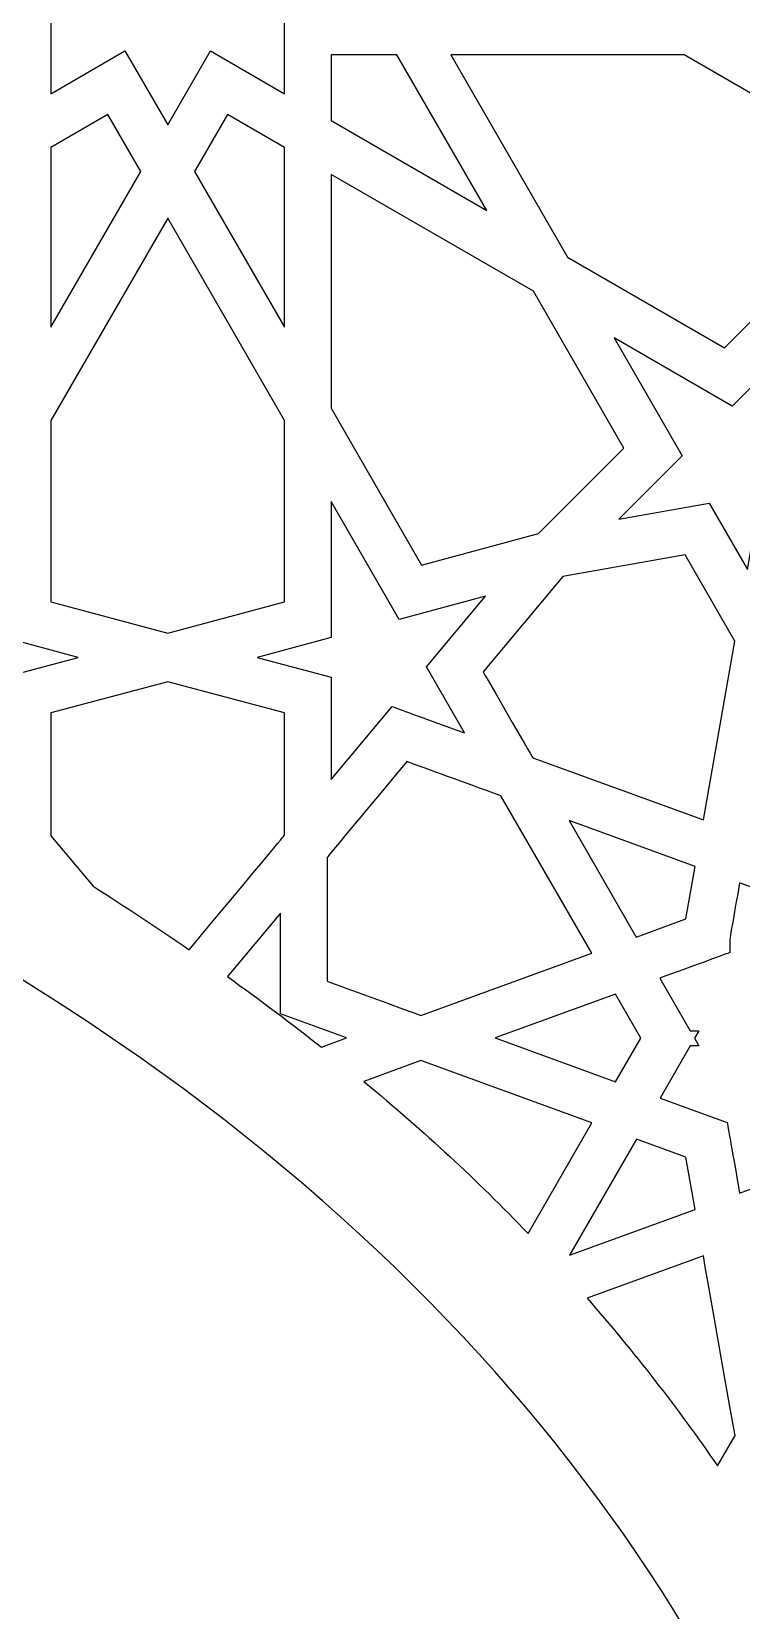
# Model space of a CAD drawing. Header units: millimetres. Extents: x -140 to 140, y -100 to 100.
# Drawn here: x 66.9 to 92.5, y -1 to 55.9 of the extents above; entities that cross this region are included whole.
import ezdxf

# ---------------------------------------------------------------- set-up
doc = ezdxf.new("R2010")
doc.units = ezdxf.units.MM
doc.header["$MEASUREMENT"] = 0
doc.layers.add('layer 1', color=7, linetype='Continuous')

msp = doc.modelspace()

# ---------------------------------------------------------------- linework, layer by layer
at = {"layer": 'layer 1', "color": 250}
for points, knots in [([(139.9702, 100.1536), (139.9702, 100.1536), (-139.8764, 100.1536), (-139.8764, 100.1536), (-139.8764, 100.1536), (-139.8764, 100.1536), (-139.8764, -99.8361), (-139.8764, -99.8361), (-139.8764, -99.8361), (-139.8764, -99.8361), (-98.0959, -99.8361), (-98.0959, -99.8361), (-98.0959, -99.8361), (-98.0959, -74.8269), (-98.6187, -74.0488), (-96.1485, -69.5582), (-96.1485, -69.5582), (-93.4787, -64.7051), (-88.4806, -61.3664), (-81.7478, -61.3664), (-81.7478, -61.3664), (-106.4026, -42.1954), (-103.5897, -3.5754), (-69.9403, 19.4906), (-69.9403, 19.4906), (-46.2943, 35.7001), (-11.4759, 43.137), (0.0469, 72.2761), (0.0469, 72.2761), (11.5556, 43.1821), (46.4287, 35.6733), (70.0377, 19.4889), (70.0377, 19.4889), (103.8267, -3.6759), (106.4394, -42.2398), (81.842, -61.3664), (81.842, -61.3664), (91.8654, -61.3664), (98.1897, -69.0139), (98.1897, -77.1568), (98.1897, -77.1568), (98.1897, -77.1568), (98.1897, -99.8361), (98.1897, -99.8361), (98.1897, -99.8361), (98.1897, -99.8361), (139.9702, -99.8361), (139.9702, -99.8361), (139.9702, -99.8361), (139.9702, -99.8361), (139.9702, 100.1536), (139.9702, 100.1536)], [0, 0, 0, 0, 0.0714286, 0.0714286, 0.0714286, 0.0714286, 0.1428571, 0.1428571, 0.1428571, 0.1428571, 0.2142857, 0.2142857, 0.2142857, 0.2142857, 0.2857143, 0.2857143, 0.2857143, 0.2857143, 0.3571429, 0.3571429, 0.3571429, 0.3571429, 0.4285714, 0.4285714, 0.4285714, 0.4285714, 0.5, 0.5, 0.5, 0.5, 0.5714286, 0.5714286, 0.5714286, 0.5714286, 0.6428571, 0.6428571, 0.6428571, 0.6428571, 0.7142857, 0.7142857, 0.7142857, 0.7142857, 0.7857143, 0.7857143, 0.7857143, 0.7857143, 0.8571429, 0.8571429, 0.8571429, 0.8571429, 1, 1, 1, 1]), ([(64.5118, 56.7944), (64.5118, 56.7944), (66.0534, 59.466), (66.0534, 59.466), (66.0534, 59.466), (66.0534, 59.466), (63.3839, 61.0073), (63.3839, 61.0073), (63.3839, 61.0073), (63.3839, 61.0073), (66.0534, 62.5482), (66.0534, 62.5482), (66.0534, 62.5482), (66.0534, 62.5482), (64.5118, 65.2198), (64.5118, 65.2198), (64.5118, 65.2198), (64.5118, 65.2198), (67.5968, 65.2198), (67.5968, 65.2198), (67.5968, 65.2198), (67.5968, 65.2198), (67.5968, 68.3048), (67.5968, 68.3048), (67.5968, 68.3048), (67.5968, 68.3048), (70.268, 66.7632), (70.268, 66.7632), (70.268, 66.7632), (70.268, 66.7632), (71.8093, 69.4323), (71.8093, 69.4323), (71.8093, 69.4323), (71.8093, 69.4323), (73.3506, 66.7632), (73.3506, 66.7632), (73.3506, 66.7632), (73.3506, 66.7632), (76.0218, 68.3048), (76.0218, 68.3048), (76.0218, 68.3048), (76.0218, 68.3048), (76.0218, 65.2198), (76.0218, 65.2198), (76.0218, 65.2198), (76.0218, 65.2198), (79.1069, 65.2198), (79.1069, 65.2198), (79.1069, 65.2198), (79.1069, 65.2198), (77.5652, 62.5482), (77.5652, 62.5482), (77.5652, 62.5482), (77.5652, 62.5482), (80.2347, 61.0073), (80.2347, 61.0073), (80.2347, 61.0073), (80.2347, 61.0073), (77.5652, 59.466), (77.5652, 59.466), (77.5652, 59.466), (77.5652, 59.466), (79.1069, 56.7944), (79.1069, 56.7944), (79.1069, 56.7944), (79.1069, 56.7944), (76.0218, 56.7944), (76.0218, 56.7944), (76.0218, 56.7944), (76.0218, 56.7944), (76.0218, 53.7094), (76.0218, 53.7094), (76.0218, 53.7094), (76.0218, 53.7094), (73.3506, 55.251), (73.3506, 55.251), (73.3506, 55.251), (73.3506, 55.251), (71.8093, 52.5819), (71.8093, 52.5819), (71.8093, 52.5819), (71.8093, 52.5819), (70.268, 55.251), (70.268, 55.251), (70.268, 55.251), (70.268, 55.251), (67.5968, 53.7094), (67.5968, 53.7094), (67.5968, 53.7094), (67.5968, 53.7094), (67.5968, 56.7944), (67.5968, 56.7944), (67.5968, 56.7944), (67.5968, 56.7944), (64.5118, 56.7944), (64.5118, 56.7944)], [0, 0, 0, 0, 0.04, 0.04, 0.04, 0.04, 0.08, 0.08, 0.08, 0.08, 0.12, 0.12, 0.12, 0.12, 0.16, 0.16, 0.16, 0.16, 0.2, 0.2, 0.2, 0.2, 0.24, 0.24, 0.24, 0.24, 0.28, 0.28, 0.28, 0.28, 0.32, 0.32, 0.32, 0.32, 0.36, 0.36, 0.36, 0.36, 0.4, 0.4, 0.4, 0.4, 0.44, 0.44, 0.44, 0.44, 0.48, 0.48, 0.48, 0.48, 0.52, 0.52, 0.52, 0.52, 0.56, 0.56, 0.56, 0.56, 0.6, 0.6, 0.6, 0.6, 0.64, 0.64, 0.64, 0.64, 0.68, 0.68, 0.68, 0.68, 0.72, 0.72, 0.72, 0.72, 0.76, 0.76, 0.76, 0.76, 0.8, 0.8, 0.8, 0.8, 0.84, 0.84, 0.84, 0.84, 0.88, 0.88, 0.88, 0.88, 0.92, 0.92, 0.92, 0.92, 1, 1, 1, 1]), ([(77.7035, 52.7389), (77.7035, 52.7389), (77.7035, 55.1131), (77.7035, 55.1131), (77.7035, 55.1131), (77.7035, 55.1131), (80.0777, 55.1131), (80.0777, 55.1131), (80.0777, 55.1131), (80.0777, 55.1131), (83.3198, 49.4965), (83.3198, 49.4965), (83.3198, 49.4965), (83.3198, 49.4965), (77.7035, 52.7389), (77.7035, 52.7389)], [0, 0, 0, 0, 0.2, 0.2, 0.2, 0.2, 0.4, 0.4, 0.4, 0.4, 0.6, 0.6, 0.6, 0.6, 1, 1, 1, 1]), ([(86.2319, 47.8155), (86.2319, 47.8155), (82.0194, 55.1131), (82.0194, 55.1131), (82.0194, 55.1131), (82.0194, 55.1131), (90.4441, 55.1131), (90.4441, 55.1131), (90.4441, 55.1131), (90.4441, 55.1131), (96.1034, 51.846), (96.1034, 51.846), (96.1034, 51.846), (96.1034, 51.846), (94.9738, 47.6335), (94.9738, 47.6335), (94.9738, 47.6335), (94.9738, 47.6335), (91.8908, 44.5488), (91.8908, 44.5488), (91.8908, 44.5488), (91.8908, 44.5488), (86.2319, 47.8155), (86.2319, 47.8155)], [0, 0, 0, 0, 0.1428571, 0.1428571, 0.1428571, 0.1428571, 0.2857143, 0.2857143, 0.2857143, 0.2857143, 0.4285714, 0.4285714, 0.4285714, 0.4285714, 0.5714286, 0.5714286, 0.5714286, 0.5714286, 0.7142857, 0.7142857, 0.7142857, 0.7142857, 1, 1, 1, 1]), ([(70.8385, 50.9002), (70.8385, 50.9002), (67.5968, 45.285), (67.5968, 45.285), (67.5968, 45.285), (67.5968, 45.285), (67.5968, 51.768), (67.5968, 51.768), (67.5968, 51.768), (67.5968, 51.768), (69.6524, 52.9541), (69.6524, 52.9541), (69.6524, 52.9541), (69.6524, 52.9541), (70.8385, 50.9002), (70.8385, 50.9002)], [0, 0, 0, 0, 0.2, 0.2, 0.2, 0.2, 0.4, 0.4, 0.4, 0.4, 0.6, 0.6, 0.6, 0.6, 1, 1, 1, 1]), ([(76.0218, 51.768), (76.0218, 51.768), (76.0218, 45.285), (76.0218, 45.285), (76.0218, 45.285), (76.0218, 45.285), (72.7802, 50.9002), (72.7802, 50.9002), (72.7802, 50.9002), (72.7802, 50.9002), (73.9662, 52.9541), (73.9662, 52.9541), (73.9662, 52.9541), (73.9662, 52.9541), (76.0218, 51.768), (76.0218, 51.768)], [0, 0, 0, 0, 0.2, 0.2, 0.2, 0.2, 0.4, 0.4, 0.4, 0.4, 0.6, 0.6, 0.6, 0.6, 1, 1, 1, 1]), ([(85.1919, 37.8513), (85.1919, 37.8513), (80.9706, 36.7132), (80.9706, 36.7132), (80.9706, 36.7132), (80.9706, 36.7132), (77.7035, 42.3725), (77.7035, 42.3725), (77.7035, 42.3725), (77.7035, 42.3725), (77.7035, 50.7972), (77.7035, 50.7972), (77.7035, 50.7972), (77.7035, 50.7972), (85.0007, 46.5843), (85.0007, 46.5843), (85.0007, 46.5843), (85.0007, 46.5843), (88.2678, 40.9258), (88.2678, 40.9258), (88.2678, 40.9258), (88.2678, 40.9258), (85.1919, 37.8513), (85.1919, 37.8513)], [0, 0, 0, 0, 0.1428571, 0.1428571, 0.1428571, 0.1428571, 0.2857143, 0.2857143, 0.2857143, 0.2857143, 0.4285714, 0.4285714, 0.4285714, 0.4285714, 0.5714286, 0.5714286, 0.5714286, 0.5714286, 0.7142857, 0.7142857, 0.7142857, 0.7142857, 1, 1, 1, 1]), ([(67.5968, 41.9217), (67.5968, 41.9217), (71.8093, 49.2189), (71.8093, 49.2189), (71.8093, 49.2189), (71.8093, 49.2189), (76.0218, 41.9217), (76.0218, 41.9217), (76.0218, 41.9217), (76.0218, 41.9217), (76.0218, 35.3875), (76.0218, 35.3875), (76.0218, 35.3875), (76.0218, 35.3875), (71.8093, 34.2593), (71.8093, 34.2593), (71.8093, 34.2593), (71.8093, 34.2593), (67.5968, 35.3875), (67.5968, 35.3875), (67.5968, 35.3875), (67.5968, 35.3875), (67.5968, 41.9217), (67.5968, 41.9217)], [0, 0, 0, 0, 0.1428571, 0.1428571, 0.1428571, 0.1428571, 0.2857143, 0.2857143, 0.2857143, 0.2857143, 0.4285714, 0.4285714, 0.4285714, 0.4285714, 0.5714286, 0.5714286, 0.5714286, 0.5714286, 0.7142857, 0.7142857, 0.7142857, 0.7142857, 1, 1, 1, 1]), ([(90.3693, 40.6485), (90.3693, 40.6485), (87.9133, 44.903), (87.9133, 44.903), (87.9133, 44.903), (87.9133, 44.903), (92.1678, 42.4469), (92.1678, 42.4469), (92.1678, 42.4469), (92.1678, 42.4469), (94.1042, 44.3844), (94.1042, 44.3844), (94.1042, 44.3844), (94.1042, 44.3844), (93.3954, 41.741), (93.3954, 41.741), (93.3954, 41.741), (93.3954, 41.741), (96.605, 39.8879), (96.605, 39.8879), (96.605, 39.8879), (96.605, 39.8879), (93.2116, 39.2889), (93.2116, 39.2889), (93.2116, 39.2889), (93.2116, 39.2889), (92.729, 36.5506), (92.729, 36.5506), (92.729, 36.5506), (92.729, 36.5506), (91.3483, 38.941), (91.3483, 38.941), (91.3483, 38.941), (91.3483, 38.941), (88.0854, 38.366), (88.0854, 38.366), (88.0854, 38.366), (88.0854, 38.366), (90.3693, 40.6485), (90.3693, 40.6485)], [0, 0, 0, 0, 0.0909091, 0.0909091, 0.0909091, 0.0909091, 0.1818182, 0.1818182, 0.1818182, 0.1818182, 0.2727273, 0.2727273, 0.2727273, 0.2727273, 0.3636364, 0.3636364, 0.3636364, 0.3636364, 0.4545455, 0.4545455, 0.4545455, 0.4545455, 0.5454545, 0.5454545, 0.5454545, 0.5454545, 0.6363636, 0.6363636, 0.6363636, 0.6363636, 0.7272727, 0.7272727, 0.7272727, 0.7272727, 0.8181818, 0.8181818, 0.8181818, 0.8181818, 1, 1, 1, 1]), ([(65.9162, 32.6697), (65.9162, 32.6697), (65.9162, 28.9581), (65.9162, 28.9581), (65.9162, 28.9581), (65.9162, 28.9581), (63.712, 31.5849), (63.712, 31.5849), (63.712, 31.5849), (63.712, 31.5849), (61.0824, 30.6275), (61.0824, 30.6275), (61.0824, 30.6275), (61.0824, 30.6275), (62.4794, 33.0468), (62.4794, 33.0468), (62.4794, 33.0468), (62.4794, 33.0468), (60.3465, 35.5896), (60.3465, 35.5896), (60.3465, 35.5896), (60.3465, 35.5896), (63.4594, 34.7546), (63.4594, 34.7546), (63.4594, 34.7546), (63.4594, 34.7546), (65.9151, 39.0084), (65.9151, 39.0084), (65.9151, 39.0084), (65.9151, 39.0084), (65.9151, 34.097), (65.9151, 34.097), (65.9151, 34.097), (65.9151, 34.097), (68.5803, 33.383), (68.5803, 33.383), (68.5803, 33.383), (68.5803, 33.383), (65.9162, 32.6697), (65.9162, 32.6697)], [0, 0, 0, 0, 0.0909091, 0.0909091, 0.0909091, 0.0909091, 0.1818182, 0.1818182, 0.1818182, 0.1818182, 0.2727273, 0.2727273, 0.2727273, 0.2727273, 0.3636364, 0.3636364, 0.3636364, 0.3636364, 0.4545455, 0.4545455, 0.4545455, 0.4545455, 0.5454545, 0.5454545, 0.5454545, 0.5454545, 0.6363636, 0.6363636, 0.6363636, 0.6363636, 0.7272727, 0.7272727, 0.7272727, 0.7272727, 0.8181818, 0.8181818, 0.8181818, 0.8181818, 1, 1, 1, 1]), ([(77.7035, 34.097), (77.7035, 34.097), (77.7035, 39.0091), (77.7035, 39.0091), (77.7035, 39.0091), (77.7035, 39.0091), (80.1596, 34.7546), (80.1596, 34.7546), (80.1596, 34.7546), (80.1596, 34.7546), (83.2742, 35.59), (83.2742, 35.59), (83.2742, 35.59), (83.2742, 35.59), (81.1413, 33.0472), (81.1413, 33.0472), (81.1413, 33.0472), (81.1413, 33.0472), (82.5189, 30.6592), (82.5189, 30.6592), (82.5189, 30.6592), (80.9297, 31.2385), (80.6048, 31.3556), (79.9073, 31.6075), (79.9073, 31.6075), (79.9073, 31.6075), (77.7042, 28.9821), (77.7042, 28.9821), (77.7042, 28.9821), (77.7042, 28.9821), (77.7042, 32.6697), (77.7042, 32.6697), (77.7042, 32.6697), (77.7042, 32.6697), (75.039, 33.3834), (75.039, 33.3834), (75.039, 33.3834), (75.039, 33.3834), (77.7035, 34.097), (77.7035, 34.097)], [0, 0, 0, 0, 0.0909091, 0.0909091, 0.0909091, 0.0909091, 0.1818182, 0.1818182, 0.1818182, 0.1818182, 0.2727273, 0.2727273, 0.2727273, 0.2727273, 0.3636364, 0.3636364, 0.3636364, 0.3636364, 0.4545455, 0.4545455, 0.4545455, 0.4545455, 0.5454545, 0.5454545, 0.5454545, 0.5454545, 0.6363636, 0.6363636, 0.6363636, 0.6363636, 0.7272727, 0.7272727, 0.7272727, 0.7272727, 0.8181818, 0.8181818, 0.8181818, 0.8181818, 1, 1, 1, 1]), ([(86.0668, 36.303), (86.0668, 36.303), (90.4815, 37.0808), (90.4815, 37.0808), (90.4815, 37.0808), (90.4815, 37.0808), (92.2747, 33.9736), (92.2747, 33.9736), (92.2747, 33.9736), (92.2747, 33.9736), (91.1355, 27.5234), (91.1355, 27.5234), (91.1355, 27.5234), (91.1355, 27.5234), (84.9775, 29.7642), (84.9775, 29.7642), (84.9775, 29.7642), (84.9069, 29.8849), (83.2559, 32.7466), (83.186, 32.868), (83.186, 32.868), (83.186, 32.868), (86.0668, 36.303), (86.0668, 36.303)], [0, 0, 0, 0, 0.1428571, 0.1428571, 0.1428571, 0.1428571, 0.2857143, 0.2857143, 0.2857143, 0.2857143, 0.4285714, 0.4285714, 0.4285714, 0.4285714, 0.5714286, 0.5714286, 0.5714286, 0.5714286, 0.7142857, 0.7142857, 0.7142857, 0.7142857, 1, 1, 1, 1]), ([(67.5975, 31.3792), (67.5975, 31.3792), (71.81, 32.5074), (71.81, 32.5074), (71.81, 32.5074), (71.81, 32.5074), (76.0225, 31.3792), (76.0225, 31.3792), (76.0225, 31.3792), (76.0225, 31.3792), (76.0225, 26.9783), (76.0225, 26.9783), (76.0225, 26.9783), (76.0225, 26.9783), (76.1432, 27.0919), (72.5801, 22.8448), (72.5801, 22.8448), (71.4202, 23.6435), (70.2571, 24.4126), (69.1208, 25.1323), (69.1208, 25.1323), (69.1208, 25.1323), (67.5975, 26.9544), (67.5975, 26.9544), (67.5975, 26.9544), (67.5975, 26.9544), (67.5975, 31.3792), (67.5975, 31.3792)], [0, 0, 0, 0, 0.125, 0.125, 0.125, 0.125, 0.25, 0.25, 0.25, 0.25, 0.375, 0.375, 0.375, 0.375, 0.5, 0.5, 0.5, 0.5, 0.625, 0.625, 0.625, 0.625, 0.75, 0.75, 0.75, 0.75, 1, 1, 1, 1]), ([(80.44, 29.6263), (81.2179, 29.3437), (82.4269, 28.9031), (83.8295, 28.3916), (83.8295, 28.3916), (83.8295, 28.3916), (87.1051, 22.7178), (87.1051, 22.7178), (87.1051, 22.7178), (87.1051, 22.7178), (80.9449, 20.4763), (80.9449, 20.4763), (80.9449, 20.4763), (80.5201, 20.6308), (78.1357, 21.4979), (77.5589, 21.7078), (77.5589, 21.7078), (77.5589, 21.7078), (77.5571, 26.1606), (77.5571, 26.1606), (77.5571, 26.1606), (77.5571, 26.1606), (77.4206, 26.0287), (80.44, 29.6263)], [0, 0, 0, 0, 0.1428571, 0.1428571, 0.1428571, 0.1428571, 0.2857143, 0.2857143, 0.2857143, 0.2857143, 0.4285714, 0.4285714, 0.4285714, 0.4285714, 0.5714286, 0.5714286, 0.5714286, 0.5714286, 0.7142857, 0.7142857, 0.7142857, 0.7142857, 1, 1, 1, 1]), ([(90.8392, 25.842), (90.8392, 25.842), (90.5065, 23.9543), (90.5065, 23.9543), (90.5065, 23.9543), (90.5065, 23.9543), (88.7098, 23.3017), (88.7098, 23.3017), (88.7098, 23.3017), (88.7098, 23.3017), (86.2873, 27.498), (86.2873, 27.498), (86.2873, 27.498), (86.2873, 27.498), (90.8392, 25.842), (90.8392, 25.842)], [0, 0, 0, 0, 0.2, 0.2, 0.2, 0.2, 0.4, 0.4, 0.4, 0.4, 0.6, 0.6, 0.6, 0.6, 1, 1, 1, 1]), ([(91.9928, 16.6176), (91.9928, 16.6176), (89.5741, 17.4974), (89.5741, 17.4974), (89.5741, 17.4974), (89.5741, 17.4974), (90.6621, 19.3827), (90.6621, 19.3827), (90.6621, 19.3827), (90.6621, 19.3827), (90.9711, 19.3827), (90.9711, 19.3827), (90.9711, 19.3827), (90.9711, 19.3827), (90.8166, 19.6504), (90.8166, 19.6504), (90.8166, 19.6504), (90.8166, 19.6504), (90.9697, 19.915), (90.9697, 19.915), (90.9697, 19.915), (90.9697, 19.915), (90.6639, 19.915), (90.6639, 19.915), (90.6639, 19.915), (90.6639, 19.915), (89.5632, 21.8225), (89.5632, 21.8225), (89.5632, 21.8225), (90.7189, 22.2423), (91.7194, 22.6053), (92.0916, 22.7415), (92.0916, 22.7415), (92.0877, 23.3585), (92.0351, 22.9539), (92.4436, 25.2578), (92.4436, 25.2578), (92.4436, 25.2578), (94.8768, 24.372), (94.8768, 24.372), (94.8768, 24.372), (94.8768, 24.372), (96.8587, 26.034), (96.8587, 26.034), (96.8587, 26.034), (96.8587, 26.034), (98.1526, 23.7942), (98.1526, 23.7942), (98.1526, 23.7942), (98.1526, 23.7942), (100.742, 23.7942), (100.742, 23.7942), (100.742, 23.7942), (100.742, 23.7942), (100.2908, 21.2464), (100.2908, 21.2464), (100.2908, 21.2464), (100.2908, 21.2464), (102.1782, 19.6614), (102.1782, 19.6614), (102.1782, 19.6614), (102.1782, 19.6614), (100.2901, 18.0795), (100.2901, 18.0795), (100.2901, 18.0795), (100.2901, 18.0795), (100.7399, 15.5307), (100.7399, 15.5307), (100.7399, 15.5307), (100.7399, 15.5307), (98.1671, 15.5307), (98.1671, 15.5307), (98.1671, 15.5307), (98.1671, 15.5307), (96.8678, 13.2814), (96.8678, 13.2814), (96.8678, 13.2814), (96.8678, 13.2814), (94.876, 14.9507), (94.876, 14.9507), (94.876, 14.9507), (94.876, 14.9507), (92.4436, 14.0667), (92.4436, 14.0667), (92.4436, 14.0667), (92.1484, 15.7445), (92.1089, 15.9646), (91.9928, 16.6176)], [0, 0, 0, 0, 0.0434783, 0.0434783, 0.0434783, 0.0434783, 0.0869565, 0.0869565, 0.0869565, 0.0869565, 0.1304348, 0.1304348, 0.1304348, 0.1304348, 0.173913, 0.173913, 0.173913, 0.173913, 0.2173913, 0.2173913, 0.2173913, 0.2173913, 0.2608696, 0.2608696, 0.2608696, 0.2608696, 0.3043478, 0.3043478, 0.3043478, 0.3043478, 0.3478261, 0.3478261, 0.3478261, 0.3478261, 0.3913043, 0.3913043, 0.3913043, 0.3913043, 0.4347826, 0.4347826, 0.4347826, 0.4347826, 0.4782609, 0.4782609, 0.4782609, 0.4782609, 0.5217391, 0.5217391, 0.5217391, 0.5217391, 0.5652174, 0.5652174, 0.5652174, 0.5652174, 0.6086957, 0.6086957, 0.6086957, 0.6086957, 0.6521739, 0.6521739, 0.6521739, 0.6521739, 0.6956522, 0.6956522, 0.6956522, 0.6956522, 0.7391304, 0.7391304, 0.7391304, 0.7391304, 0.7826087, 0.7826087, 0.7826087, 0.7826087, 0.826087, 0.826087, 0.826087, 0.826087, 0.8695652, 0.8695652, 0.8695652, 0.8695652, 0.9130435, 0.9130435, 0.9130435, 0.9130435, 1, 1, 1, 1]), ([(75.8765, 24.1572), (75.8765, 24.1572), (75.8779, 20.5299), (75.8779, 20.5299), (75.8779, 20.5299), (75.8779, 20.5299), (78.2648, 19.6617), (78.2648, 19.6617), (78.2648, 19.6617), (78.2648, 19.6617), (77.3564, 19.3308), (77.3564, 19.3308), (77.3564, 19.3308), (76.284, 20.1764), (75.1434, 21.0312), (73.9616, 21.8747), (73.9616, 21.8747), (73.9616, 21.8747), (75.8765, 24.1572), (75.8765, 24.1572)], [0, 0, 0, 0, 0.1666667, 0.1666667, 0.1666667, 0.1666667, 0.3333333, 0.3333333, 0.3333333, 0.3333333, 0.5, 0.5, 0.5, 0.5, 0.6666667, 0.6666667, 0.6666667, 0.6666667, 1, 1, 1, 1]), ([(87.9588, 21.239), (87.9588, 21.239), (88.8753, 19.6501), (88.8753, 19.6501), (88.8753, 19.6501), (88.8753, 19.6501), (87.9694, 18.0813), (87.9694, 18.0813), (87.9694, 18.0813), (87.9694, 18.0813), (83.6256, 19.6621), (83.6256, 19.6621), (83.6256, 19.6621), (83.6256, 19.6621), (87.9588, 21.239), (87.9588, 21.239)], [0, 0, 0, 0, 0.2, 0.2, 0.2, 0.2, 0.4, 0.4, 0.4, 0.4, 0.6, 0.6, 0.6, 0.6, 1, 1, 1, 1]), ([(80.9441, 18.8486), (80.9441, 18.8486), (87.1156, 16.6035), (87.1156, 16.6035), (87.1156, 16.6035), (87.1156, 16.6035), (84.8109, 12.6115), (84.8109, 12.6115), (84.8109, 12.6115), (82.9525, 14.5489), (81.1057, 16.2578), (78.8829, 18.0972), (78.8829, 18.0972), (78.8829, 18.0972), (80.9441, 18.8486), (80.9441, 18.8486)], [0, 0, 0, 0, 0.2, 0.2, 0.2, 0.2, 0.4, 0.4, 0.4, 0.4, 0.6, 0.6, 0.6, 0.6, 1, 1, 1, 1]), ([(88.7197, 16.0186), (88.7197, 16.0186), (90.5065, 15.3691), (90.5065, 15.3691), (90.5065, 15.3691), (90.5065, 15.3691), (90.8389, 13.4828), (90.8389, 13.4828), (90.8389, 13.4828), (90.8389, 13.4828), (86.3028, 11.8322), (86.3028, 11.8322), (86.3028, 11.8322), (86.3028, 11.8322), (88.7197, 16.0186), (88.7197, 16.0186)], [0, 0, 0, 0, 0.2, 0.2, 0.2, 0.2, 0.4, 0.4, 0.4, 0.4, 0.6, 0.6, 0.6, 0.6, 1, 1, 1, 1]), ([(91.1352, 11.8015), (91.4996, 9.7399), (91.9155, 7.3787), (92.2761, 5.3294), (92.2761, 5.3294), (92.2761, 5.3294), (91.6439, 4.2341), (91.6439, 4.2341), (91.6439, 4.2341), (90.207, 6.3186), (88.6276, 8.3485), (86.9431, 10.2757), (86.9431, 10.2757), (86.9431, 10.2757), (91.1352, 11.8015), (91.1352, 11.8015)], [0, 0, 0, 0, 0.2, 0.2, 0.2, 0.2, 0.4, 0.4, 0.4, 0.4, 0.6, 0.6, 0.6, 0.6, 1, 1, 1, 1])]:
    msp.add_open_spline(points, degree=3, knots=knots, dxfattribs=at)

doc.saveas('drawing.dxf')
